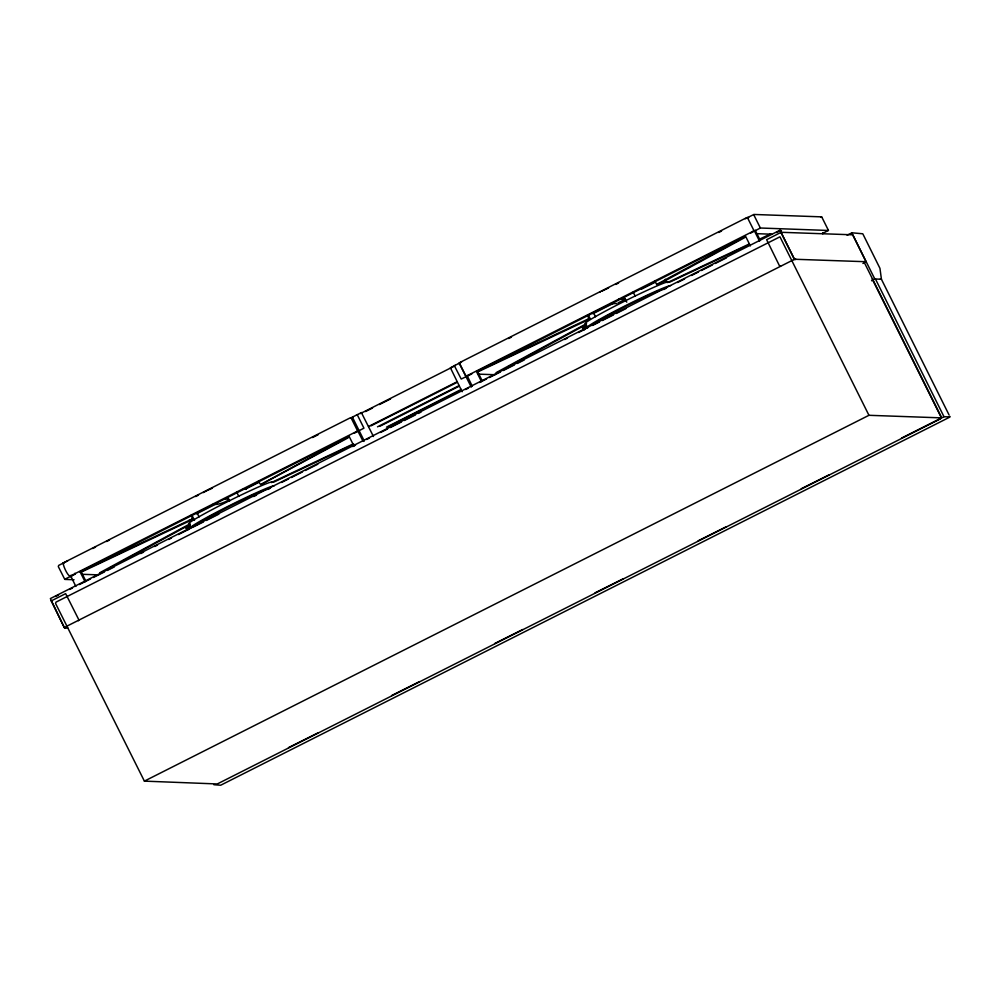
<?xml version="1.0" encoding="UTF-8"?>
<svg xmlns="http://www.w3.org/2000/svg" width="1000" height="1000" viewBox="0 0 1000 1000"><rect width="100%" height="100%" fill="white"/><g stroke="black" fill="none" stroke-linecap="round" stroke-linejoin="round"><path stroke-width="1.5" d="M191.075 515.275L192.575 518.75L190.738 520.188M587.5 315.125L588.975 318.837L585.25 321.175L478.338 371.65M71.712 576.2C68.225 579.412 60.75 560.4 64.05 562.975M66.075 627.762L64.538 627.938L51.188 600.812M211.425 488.288L212.288 487.9M224.05 499.275C237.312 497.463 216.4 506.775 213.363 503.837M63.075 563L350.262 417.825L352.25 417.688M356.575 415L357.45 414.613M351.4 417.612L361.6 412.512M458.537 363.525L459.412 363.137M949.775 416.362L949.475 417.275L220.688 785.225L213.85 784.712M467.262 376.438L465.662 375.613L459.663 363.562L460.05 362.388L746.675 217.675L748.662 217.537M745.238 218.775L753.863 214.462L821.7 216.863L828.487 230.475L760.362 228.012L750.738 233.038M862.913 263.475L866.038 261.725L794.55 259.25L64.262 627.5L50.375 598.575L779.65 230.375L781.45 230.625M780.575 266.262L779.525 265.925L766.637 239.713L781.1 232.288L852.712 234.812L866.038 261.725M847.113 235.212L851.975 232.8L862.788 233.787L879.95 268.337L881.438 279.25L874.788 278.975L871.55 280.738M661.688 282.425L656.912 284.525L654.712 281.188M74.05 579.738L64.8 579.412L58.3 566.575L58.688 565.4L67.737 560.837M51.312 600.875L65.638 593.638L78.787 619.712L78.438 620.763M203.3 492.587L210.162 488.925M364.325 441.112L352.762 417.912L353.15 416.737M462.137 391.725L450.412 367.812L461.575 361.987M471.825 373.913L461.213 379.05L454.725 366.425L455.112 365.25M600.262 291.962L599.575 292.362M624.812 298.512L624.425 299.688L618.112 302.875M822.862 233.738L823.25 232.562M828.35 230.413L822.625 233.487M795.337 259.562L795.55 258.913M940.588 418.375L941.025 417.075L872.2 279.037M192.575 518.75L80.975 571.6M588.987 318.6L477.388 371.45M75.4 574.062L64.787 579.2M359.025 431.087L357.625 430.975L69.725 576.325M755.15 230.162L755.45 230.938L754.05 230.825L466.138 376.188M793.775 259.6L795.638 259.3M868.95 415.3L144.388 781.125L55.562 603.438L56 602.125L779.963 236.812L868.95 415.3L941.2 417.863M949.9 416.912L943.988 416.712L901.575 438.075M189.838 520.8L81.925 571.8M189.262 525.4L189.963 524.987M585.675 325.25C588.125 323.488 578.175 328.95 584.625 325.8M348.438 436.925L260.688 484.513L258.288 481.337M348.212 437.788L261.588 484.237M99.65 572.825L190.15 523.75M110.388 567.737L114.5 565.5M124.1 560.3L185.8 526.838M744.862 236.775L656.6 284.475M662.362 282.25L744.638 237.638M496.075 372.675L586.562 323.6M508.188 366.838L582.225 326.688M601.525 291.325L608.562 287.962M92.75 548.538L95.538 547.125M106.662 541.512L109.45 540.1M195.712 496.55L198.5 495.138M209.638 489.525L212.413 488.113M312.6 437.537L318.163 434.725M508.65 338.55L511.438 337.15M615.788 284.45L618.575 283.05M718.763 232.475L721.538 231.062M360.325 413.6L454.538 366.025M365.6 411.538L372.525 408.038M379.462 404.538L390.538 398.95M354.312 433.188L363.938 428.162L357.3 414.825M80.062 571.987L348.6 436.4M477.875 371.138L745.025 236.25M368.5 426.512L457.175 381.737M196.462 513.862L217.338 503.325M245.162 489.275L259.075 482.25M371 425.85L456.912 382.475M592.888 313.712L613.763 303.175M641.587 289.125L655.5 282.1M377.5 426.825L459.25 385.55M380 426.175L458.988 386.3M386.5 427.15L461.325 389.375M389 426.488L459.663 390.812M55.712 596.5L58.513 595.087M69.662 589.462L72.45 588.05M79.425 584.525L90.575 578.9M93.362 577.487L104.525 571.862M107.312 570.45L114.288 566.925M140.775 553.55L143.562 552.15M154.725 546.512L157.513 545.112M168.663 539.475L171.45 538.062M178.425 534.55L189.575 528.913M192.375 527.5L203.525 521.875M206.312 520.462L218.863 514.125M253.725 496.525L256.512 495.125M267.663 489.487L270.45 488.088M281.613 482.45L288.587 478.925M291.375 477.525L302.525 471.887M305.312 470.475L317.863 464.15M352.725 446.55L355.513 445.138M366.662 439.5L369.462 438.1M380.613 432.463L387.587 428.95M390.375 427.537L401.525 421.9M404.312 420.5L415.475 414.862M418.263 413.45L421.05 412.05M465.675 389.525L468.462 388.113M479.613 382.475L486.587 378.963M489.375 377.55L500.525 371.925M503.312 370.513L514.475 364.875M517.263 363.475L524.237 359.95M564.675 339.538L567.463 338.125M578.612 332.5L585.588 328.975L584.225 326.1M592.562 325.45L599.525 321.938M602.325 320.525L613.475 314.9M616.263 313.488L626.025 308.562M663.675 289.55L666.462 288.137M677.613 282.512L684.587 278.988M691.562 275.475L698.538 271.95M701.325 270.538L712.475 264.913M715.263 263.5L726.425 257.863M776.625 232.525L779.412 231.112M288.5 747.613L317.863 732.962M391.6 695.55L419.588 681.6M494.712 643.5L522.712 629.538M595.037 592.837L623.038 578.888M698.15 540.788L726.15 526.825M801.25 488.725L829.262 474.762M217.512 783.85L940.662 418.738M187.075 526.5L188.2 525.95M667.8 282.438L749.388 243.925M759.237 239.275L770.487 233.962M670.15 281.962L748.925 244.788M271.375 482.587L352.962 444.075M273.738 482.113L353.913 444.263M190.125 524.837L186.175 526.9M821.012 217.262L821.7 217.087M880.438 278.837L881.35 279.137L949.075 414.975M753.413 230.637L754.45 230.987L759.575 241.25M616.85 303.512L609.788 303.688M874.5 278.625L875.413 278.925L943.988 416.712M822.438 233.3L823.413 233.275M757.763 233.713L771.637 234.2M618.913 299.075L624.975 299.225M460.475 362.825L459.5 362.85M477.987 374.125L494.938 374.725M243.325 489L246.075 489.312M81.562 574.275L98.525 574.875M71.45 575.513L70.487 575.487L75.875 586.45M64.638 627.775L67.75 627.888M216.462 783.925L144.388 781.125M851.862 232.975L874.788 278.975M780.05 230.275L794.5 259.262M780.975 232.475L794.287 259.188M753.713 214.675L760.362 228.012M747.4 217.5L754.05 230.825M459.263 363.35L471.275 387.113M361.45 412.725L373.462 436.5M350.975 417.638L357.625 430.975M357.638 430.625L363.15 441.4M667.075 282.613L665.312 279.262M864.112 262.125L941.275 416.887M755.588 231.025L760.062 240.012M745.25 235.625L750.362 245.9M633.175 292.075L635.225 296.188M624.725 298.062L626.775 302.175M593.45 312.65L595.5 316.75M588.2 314.762L590.25 318.875M586.375 325.087L587.775 327.875M585.425 325.513L586.812 328.3M583.1 326.688L584.487 329.475M582.35 327.113L583.75 329.9M582.188 327.275L583.575 330.062M477.512 371.413L481.987 380.412M476.375 371.375L481.5 381.65M472.287 386.3L467.025 375.4M348.825 435.775L353.95 446.05M236.75 492.225L238.8 496.337M227.613 496.838L229.662 500.95M197.037 512.788L199.088 516.9M191.788 514.913L194.513 520.388M189.963 525.237L191.35 528.025M189 525.662L190.4 528.45M187.8 526.237L189.2 529.038M186.675 526.825L188.075 529.625M185.938 527.263L187.325 530.05M185.763 527.425L187.162 530.212M81.725 572.85L85.575 580.562M79.963 571.525L85.075 581.8M189.175 520.2L189.4 520.875M74.912 573.275L75.113 573.987M196.6 525.288A40.575 2.125 -26.5 0 1 228.238 506.925A40.575 2.125 -26.5 0 1 268.712 488.875M593.025 325.138A40.575 2.125 -26.5 0 1 621.138 308.562A40.575 2.125 -26.5 0 1 663.587 289.05M190.65 527.425A46.913 2.45 -26.5 0 1 231.525 504.588A46.913 2.45 -26.5 0 1 274.212 485.775M188.888 523.95A46.913 2.45 -26.5 0 1 229.575 500.662A46.913 2.45 -26.5 0 1 272.45 482.3M587.075 327.287A46.913 2.45 -26.5 0 1 627.95 304.438A46.913 2.45 -26.5 0 1 670.638 285.625M585.312 323.8A46.913 2.45 -26.5 0 1 625.988 300.512A46.913 2.45 -26.5 0 1 668.875 282.15"/></g></svg>
